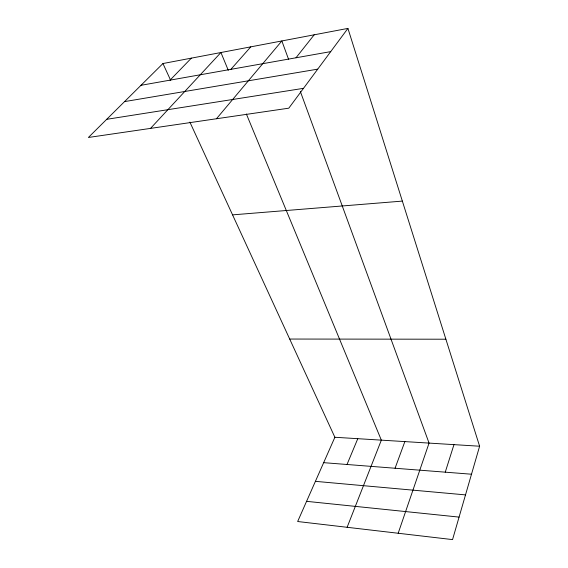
<?xml version="1.0" encoding="UTF-8"?>
<svg xmlns="http://www.w3.org/2000/svg" width="568" height="568" viewBox="0 0 568 568"><rect width="100%" height="100%" fill="white"/><g stroke="black" fill="none" stroke-linecap="round" stroke-linejoin="round"><path stroke-width="0.85" d="M347.921 28.4L288.8 108.176L88.388 137.477L162.945 63.538L347.921 28.4L479.612 446.221L452.554 539.6L297.66 521.516L334.879 437.268L189.882 122.092M445.255 472.164L453.967 444.637M398.182 533.253L429.06 443.097L300.344 91.469M395.058 468.245L404.863 441.599M347.119 527.289L381.341 440.143L246.363 113.983M347.005 464.489L357.783 438.688M295.992 57.787L314.196 34.804M216.472 118.755L281.849 40.953L288.53 59.207M230.864 69.346L250.779 46.853M150.52 128.396L220.931 52.519L228.3 70.34M170.031 80.152L191.366 58.135M140.999 85.306L330.711 51.617M124.569 101.601L317.725 69.147M106.706 119.316L303.504 88.338M232.568 214.867L402.357 201.1M289.694 339.046L445.88 339.21M334.879 437.268L479.612 446.221M323.661 462.664L471.497 474.216M315.41 481.344L465.504 494.891M306.571 501.338L459.072 517.1M162.945 63.538L170.592 80.159"/></g></svg>
